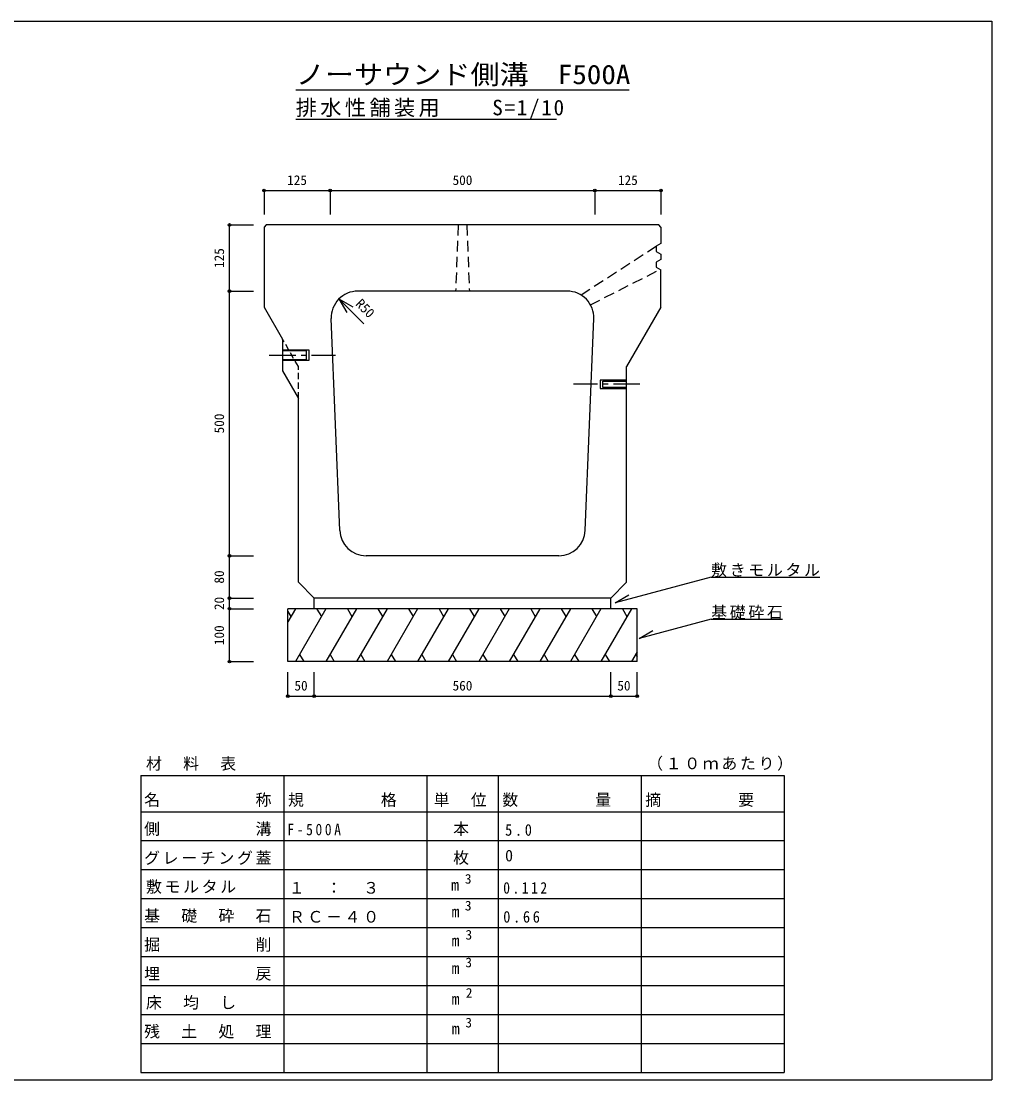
# Model space of a CAD drawing. Units: millimetres at full size, sheet at 1:10. Extents: x -3946 to 2054, y 1025 to 3025.
# Drawn here: x 220 to 2054, y 1025 to 3025 of the extents above; entities that cross this region are included whole.
import ezdxf
from ezdxf.enums import TextEntityAlignment as Align

# ---------------------------------------------------------------- set-up
doc = ezdxf.new("R2010")
doc.units = ezdxf.units.MM
doc.header["$LTSCALE"] = 10
doc.header["$PDMODE"] = 32
doc.header["$PDSIZE"] = 5
for name, pattern in [('CHAIN1', [8, 5, -1, 1, -1]), ('DASHED1', [1.8, 1.2, -0.6]), ('DASHED2', [3, 2, -1])]:
    doc.linetypes.add(name, pattern=pattern)
doc.layers.add('0-0_通り芯', color=7, linetype='Continuous')
doc.styles.add('ＭＳ ゴシック', font='')
doc.styles.get('ＭＳ ゴシック').set_extended_font_data('MS Gothic')

msp = doc.modelspace()

# ---------------------------------------------------------------- linework, layer by layer
at = {"layer": '0-0_通り芯', "color": 2}
for p, q in [((-3946.12, 3025.12), (2053.88, 3025.12)), ((2053.88, 3025.12), (2053.88, 1025.12)), ((53.88, 1025.12), (2053.88, 1025.12))]:
    msp.add_line(p, q, dxfattribs=at)
at = {"layer": '0-0_通り芯'}
for p, q in [((738.88, 2895.12), (1368.88, 2895.12)), ((738.88, 2840.12), (1231.38, 2840.12)), ((1523.65, 1974.89), (1342.14, 1926.26)), ((1523.65, 1974.89), (1728.65, 1974.89)), ((1342.14, 1926.26), (1368.12, 1941.26)), ((773.88, 1915.12), (773.88, 1935.12)), ((1333.88, 1915.12), (1333.88, 1935.12)), ((723.88, 1815.12), (723.88, 1915.12)), ((1383.88, 1915.12), (723.88, 1915.12)), ((738.14, 1915.12), (723.88, 1890.4)), ((723.88, 1909.86), (729.49, 1900.13)), ((795.88, 1915.12), (738.14, 1815.12)), ((778.88, 1914.59), (787.23, 1900.13)), ((853.61, 1915.12), (795.88, 1815.12)), ((836.31, 1915.12), (844.96, 1900.13)), ((911.35, 1915.12), (853.61, 1815.12)), ((894.04, 1915.12), (902.7, 1900.13)), ((969.08, 1915.12), (911.35, 1815.12)), ((951.78, 1915.12), (960.43, 1900.13)), ((1026.82, 1915.12), (969.08, 1815.12)), ((1009.51, 1915.12), (1018.17, 1900.13)), ((1084.55, 1915.12), (1026.82, 1815.12)), ((1067.25, 1915.12), (1075.9, 1900.13)), ((1142.29, 1915.12), (1084.55, 1815.12)), ((1124.99, 1915.12), (1133.64, 1900.13)), ((1200.02, 1915.12), (1142.29, 1815.12)), ((1182.72, 1915.12), (1191.37, 1900.13)), ((1257.76, 1915.12), (1200.02, 1815.12)), ((1240.46, 1915.12), (1249.11, 1900.13)), ((1315.49, 1915.12), (1257.76, 1815.12)), ((1298.19, 1915.12), (1306.84, 1900.13)), ((1373.23, 1915.12), (1315.49, 1815.12)), ((1355.93, 1915.12), (1364.58, 1900.13)), ((1383.88, 1815.12), (1383.88, 1915.12)), ((1523.65, 1895.09), (1658.65, 1895.09)), ((746.06, 1828.83), (753.98, 1815.12)), ((803.8, 1828.83), (811.72, 1815.12)), ((861.53, 1828.83), (869.45, 1815.12)), ((919.27, 1828.83), (927.19, 1815.12)), ((977, 1828.83), (984.92, 1815.12)), ((1034.74, 1828.83), (1042.66, 1815.12)), ((1092.47, 1828.83), (1100.39, 1815.12)), ((1150.21, 1828.83), (1158.13, 1815.12)), ((1207.94, 1828.83), (1215.86, 1815.12)), ((1265.68, 1828.83), (1273.6, 1815.12)), ((1323.41, 1828.83), (1331.33, 1815.12)), ((1383.88, 1833.56), (1373.23, 1815.12)), ((1381.15, 1828.83), (1383.88, 1824.11)), ((1383.88, 1815.12), (723.88, 1815.12)), ((446.38, 1600.12), (1661.38, 1600.12)), ((446.38, 1600.12), (446.38, 1477)), ((716.38, 1600.12), (716.38, 1477)), ((986.38, 1600.12), (986.38, 1477)), ((1121.38, 1600.12), (1121.38, 1477)), ((1391.38, 1600.12), (1391.38, 1477)), ((1661.38, 1600.12), (1661.38, 1477)), ((446.38, 1531.72), (1661.38, 1531.72)), ((446.38, 1477), (1661.38, 1477)), ((446.38, 1477), (446.38, 1039.24)), ((716.38, 1477), (716.38, 1039.24)), ((986.38, 1477), (986.38, 1039.24)), ((1121.38, 1477), (1121.38, 1039.24)), ((1391.38, 1477), (1391.38, 1039.24)), ((1661.38, 1477), (1661.38, 1039.24)), ((446.38, 1422.28), (1661.38, 1422.28)), ((446.38, 1367.56), (1661.38, 1367.56)), ((446.38, 1312.84), (1661.38, 1312.84)), ((446.38, 1258.12), (1661.38, 1258.12)), ((446.38, 1203.4), (1661.38, 1203.4)), ((446.38, 1148.68), (1661.38, 1148.68)), ((446.38, 1093.96), (1661.38, 1093.96)), ((446.38, 1039.24), (1661.38, 1039.24)), ((531.88, 1039.24), (1440.88, 1039.24))]:
    msp.add_line(p, q, dxfattribs=at)
at = {"layer": '0-0_通り芯', "color": 4}
for p, q in [((678.88, 2705.12), (803.88, 2705.12)), ((678.88, 2705.12), (678.88, 2660.12)), ((803.88, 2705.12), (803.88, 2660.12)), ((803.88, 2705.12), (1303.88, 2705.12)), ((1303.88, 2705.12), (1303.88, 2660.12)), ((1303.88, 2705.12), (1428.88, 2705.12)), ((1428.88, 2705.12), (1428.88, 2660.12)), ((613.88, 2515.12), (613.88, 2640.12)), ((613.88, 2640.12), (658.88, 2640.12)), ((613.88, 2015.12), (613.88, 2515.12)), ((613.88, 2515.12), (658.88, 2515.12)), ((820.56, 2500.47), (846.54, 2485.47)), ((820.56, 2500.47), (835.56, 2474.49)), ((867.57, 2453.46), (820.56, 2500.47)), ((613.88, 1935.12), (613.88, 2015.12)), ((613.88, 2015.12), (658.88, 2015.12)), ((613.88, 1915.12), (613.88, 1935.12)), ((613.88, 1935.12), (658.88, 1935.12)), ((613.88, 1815.12), (613.88, 1915.12)), ((613.88, 1915.12), (658.88, 1915.12)), ((613.88, 1815.12), (658.88, 1815.12)), ((723.88, 1750.12), (723.88, 1795.12)), ((773.88, 1750.12), (773.88, 1795.12)), ((1333.88, 1750.12), (1333.88, 1795.12)), ((1383.88, 1750.12), (1383.88, 1795.12)), ((723.88, 1750.12), (773.88, 1750.12)), ((773.88, 1750.12), (1333.88, 1750.12)), ((1333.88, 1750.12), (1383.88, 1750.12))]:
    msp.add_line(p, q, dxfattribs=at)
at = {"layer": '0-0_通り芯', "color": 3}
for p, q in [((682.88, 2640.12), (678.88, 2636.12)), ((1424.88, 2640.12), (682.88, 2640.12)), ((1428.88, 2636.12), (1424.88, 2640.12)), ((1428.88, 2636.12), (1424.88, 2640.12)), ((678.88, 2636.12), (678.88, 2485.12)), ((1428.88, 2585.12), (1428.88, 2575.12)), ((1428.88, 2485.12), (1428.88, 2555.12)), ((1251.84, 2515.12), (855.92, 2515.12)), ((678.88, 2485.12), (713.88, 2424.49)), ((1428.88, 2485.12), (1363.88, 2372.53)), ((821.96, 2063.12), (805.96, 2463.12)), ((1285.8, 2063.12), (1301.8, 2463.12)), ((1363.88, 1965.12), (1363.88, 2372.53)), ((743.88, 1965.12), (743.88, 2312.53)), ((1235.84, 2015.12), (871.92, 2015.12)), ((743.88, 1965.12), (773.88, 1935.12)), ((1333.88, 1935.12), (1363.88, 1965.12)), ((1333.88, 1935.12), (773.88, 1935.12))]:
    msp.add_line(p, q, dxfattribs=at)
at = {"layer": '0-0_通り芯', "color": 3, "linetype": 'DASHED2'}
for p, q in [((1045.88, 2640.12), (1040.88, 2515.12)), ((1061.88, 2640.12), (1066.88, 2515.12)), ((1277.77, 2507.86), (1419.88, 2600.12)), ((1295.59, 2489.31), (1427.17, 2556.06))]:
    msp.add_line(p, q, dxfattribs=at)
at = {"layer": '0-0_通り芯', "color": 3, "linetype": 'DASHED1'}
for p, q in [((743.88, 2372.53), (713.88, 2424.49)), ((743.88, 2312.53), (743.88, 2372.53))]:
    msp.add_line(p, q, dxfattribs=at)
at = {"layer": '0-0_通り芯', "linetype": 'CHAIN1'}
for p, q in [((688.88, 2394.14), (813.88, 2394.14)), ((1388.88, 2339.14), (1263.88, 2339.14))]:
    msp.add_line(p, q, dxfattribs=at)
at = {"layer": '0-0_通り芯', "color": 3}
for points in [[(1428.88, 2636.12), (1428.88, 2605.12), (1419.88, 2600.12), (1419.88, 2590.12), (1428.88, 2585.12)], [(1428.88, 2575.12), (1419.88, 2570.12), (1419.88, 2560.12), (1428.88, 2555.12)], [(713.88, 2424.49), (713.88, 2364.49), (743.88, 2312.53)]]:
    msp.add_lwpolyline(points, dxfattribs=at)
at = {"layer": '0-0_通り芯'}
for points in [[(713.88, 2404.14), (763.88, 2404.14), (763.88, 2384.14), (713.88, 2384.14)], [(713.88, 2386.14), (758.88, 2386.14), (758.88, 2402.14), (713.88, 2402.14)], [(1363.88, 2347.14), (1313.88, 2347.14), (1313.88, 2331.14), (1363.88, 2331.14)], [(1363.88, 2333.14), (1318.88, 2333.14), (1318.88, 2345.14), (1363.88, 2345.14)], [(1523.65, 1895.09), (1387.77, 1858.68), (1413.75, 1873.68)]]:
    msp.add_lwpolyline(points, dxfattribs=at)
at = {"layer": '0-0_通り芯', "color": 3}
for centre, start, end in [((855.92, 2465.12), 90, 182.29061), ((1251.84, 2465.12), 357.70939, 90), ((871.92, 2065.12), 182.29061, 270), ((1235.84, 2065.12), 270, 357.70939)]:
    msp.add_arc(centre, 50, start, end, dxfattribs=at)
at = {"layer": '0-0_通り芯', "color": 4}
for p in [(678.88, 2705.12), (803.88, 2705.12), (1303.88, 2705.12), (1428.88, 2705.12), (613.88, 2640.12), (613.88, 2515.12), (613.88, 2015.12), (613.88, 1935.12), (613.88, 1915.12), (613.88, 1815.12), (723.88, 1750.12), (773.88, 1750.12), (1333.88, 1750.12), (1383.88, 1750.12)]:
    msp.add_point(p, dxfattribs=at)

# ---------------------------------------------------------------- texts
at = {"layer": '0-0_通り芯', "color": 3, "style": 'ＭＳ ゴシック', "width": 1.1}
msp.add_text('ノーサウンド側溝\u3000F500A', height=36.66, dxfattribs=at).set_placement((738.88, 2895.12), align=Align.BOTTOM_LEFT)
at = {"layer": '0-0_通り芯', "color": 4, "style": 'ＭＳ ゴシック'}
for s, p in [('125', (722.63, 2710.12)), ('500', (1035.13, 2710.12)), ('125', (1347.63, 2710.12)), ('50', (736.38, 1755.12)), ('560', (1035.13, 1755.12)), ('50', (1346.38, 1755.12)), ('3', (1058.4, 1390.18)), ('3', (1058.4, 1339.56)), ('3', (1059.57, 1284.5)), ('3', (1059.3, 1232.24)), ('2', (1060.2, 1174.72)), ('3', (1059.3, 1118.63))]:
    msp.add_text(s, height=18.33, dxfattribs=at).set_placement(p, align=Align.BOTTOM_LEFT)
for s, rotation, p in [('125', 90, (608.88, 2558.87)), ('R50', 315, (846.54, 2485.47)), ('500', 90, (608.88, 2246.37)), ('80', 90, (608.88, 1962.62)), ('20', 90, (608.88, 1912.62)), ('100', 90, (608.88, 1846.37))]:
    msp.add_text(s, height=18.33, rotation=rotation, dxfattribs=at).set_placement(p, align=Align.BOTTOM_LEFT)
at = {"layer": '0-0_通り芯', "style": 'ＭＳ ゴシック'}
for s, p in [('0', (1134.38, 1431.22)), ('m', (1032.3, 1375.81)), ('m', (1033.2, 1325.2)), ('m', (1033.2, 1270.48)), ('m', (1033.2, 1218.49)), ('m', (1033.29, 1160.35)), ('m', (1033.47, 1104.26))]:
    msp.add_text(s, height=21.99, dxfattribs=at).set_placement(p, align=Align.BOTTOM_LEFT)
at = {"layer": '0-0_通り芯', "attachment_point": 7, "style": 'ＭＳ ゴシック'}
for s, insert, char_height in [('\\T1.16;排水性舗装用\u3000\u3000S=1/10', (738.88, 2840.12), 29.33), ('\\T1.17;敷きモルタル', (1523.65, 1974.89), 21.99), ('\\T1.17;基礎砕石', (1523.65, 1895.09), 21.99), ('\\T1.17;材\u3000料\u3000表', (455.88, 1609.06), 21.99), ('\\T1.17;（１０ｍあたり）', (1402.63, 1609.06), 21.99), ('\\T1.17;名\u3000\u3000\u3000\u3000\u3000称', (452.38, 1540.66), 21.99), ('\\T1.17;規\u3000\u3000\u3000\u3000格', (724.13, 1540.66), 21.99), ('\\T1.17;単\u3000位', (999.38, 1540.66), 21.99), ('\\T1.17;数\u3000\u3000\u3000\u3000量', (1129.13, 1540.66), 21.99), ('\\T1.17;摘\u3000\u3000\u3000\u3000要', (1399.13, 1540.66), 21.99), ('\\T1.17;側\u3000\u3000\u3000\u3000\u3000溝', (452.38, 1485.94), 21.99), ('\\T1.39;\\W0.85;F-500A', (723.13, 1486.73), 21.99), ('\\T1.17;\u3000本', (1001.13, 1485.94), 21.99), ('\\T1.38;\\W0.9;5.0', (1134.38, 1485.94), 21.99), ('\\T1.17;グレーチング蓋', (452.38, 1431.22), 21.99), ('\\T1.17;\u3000枚', (1001.13, 1431.22), 21.99), ('\\T1.17;敷モルタル', (455.88, 1376.5), 21.99), ('\\T1.17;１\u3000：\u3000３', (725.88, 1376.5), 21.99), ('\\T1.38;\\W0.85;0.112', (1130.88, 1376.5), 21.99), ('\\T1.17;基\u3000礎\u3000砕\u3000石', (452.38, 1321.78), 21.99), ('\\T1.17;ＲＣ－４０', (725.88, 1321.78), 21.99), ('\\T1.38;\\W0.9;0.66', (1130.88, 1321.78), 21.99), ('\\T1.17;掘\u3000\u3000\u3000\u3000\u3000削', (452.38, 1267.06), 21.99), ('\\T1.17;埋\u3000\u3000\u3000\u3000\u3000戻', (452.38, 1212.34), 21.99), ('\\T1.17;床\u3000均\u3000し', (455.88, 1157.62), 21.99), ('\\T1.17;残\u3000土\u3000処\u3000理', (452.38, 1102.9), 21.99)]:
    msp.add_mtext(s, dxfattribs=dict(at, insert=insert, char_height=char_height))

doc.saveas('drawing.dxf')
